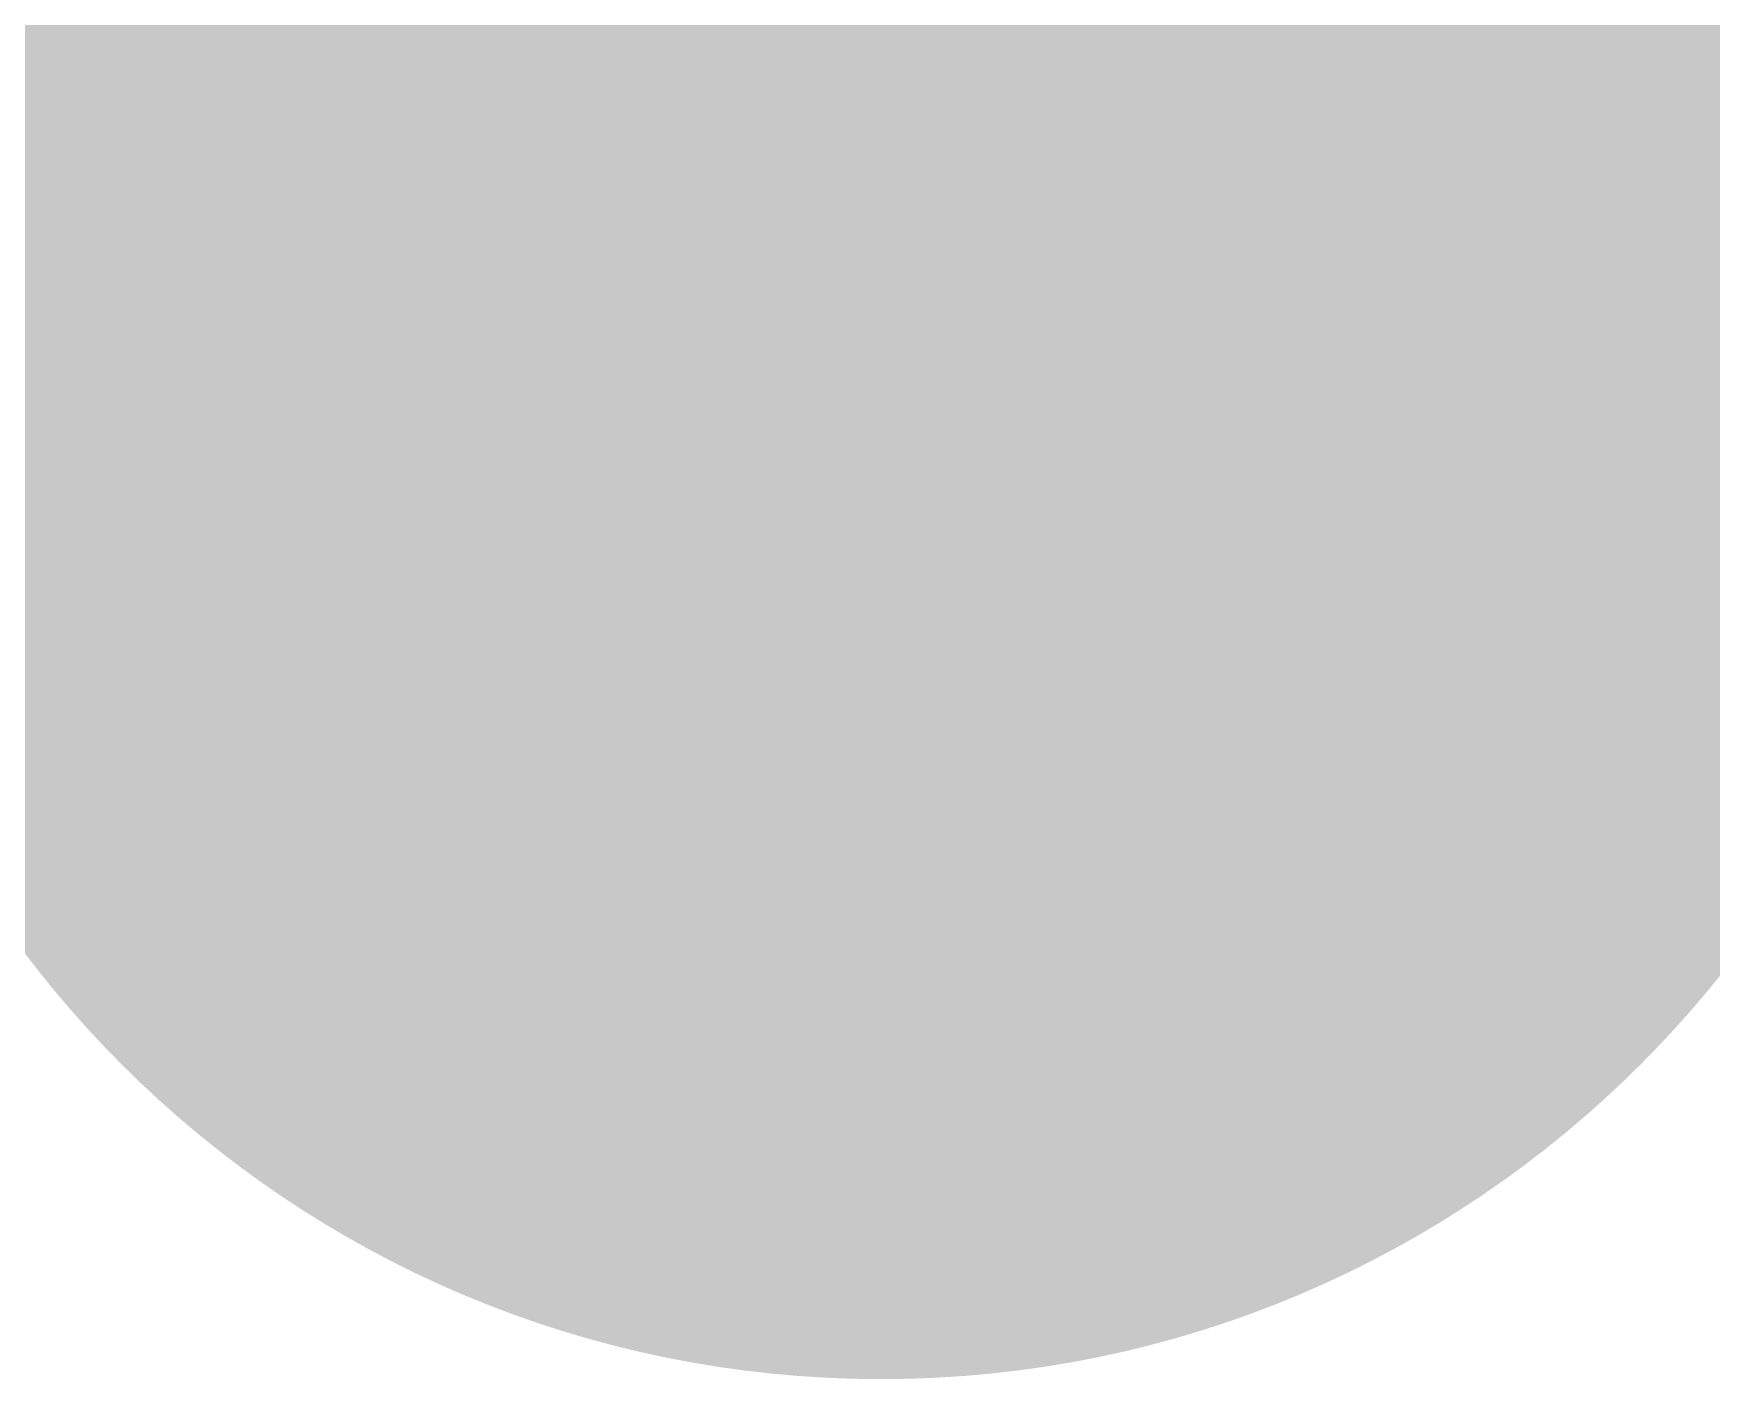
# Model space of a CAD drawing. Header units: inches. Extents: x 22 to 371, y 55 to 284.
# Drawn here: x 44.235 to 44.862, y 166.751 to 167.255 of the extents above; entities that cross this region are included whole.
import ezdxf

# ---------------------------------------------------------------- set-up
doc = ezdxf.new("R2010")
doc.units = ezdxf.units.IN
for name, color, linetype in [('Bottom Layer', 5, 'Continuous'), ('Bottom Solder', 6, 'Continuous'), ('Drill Drawing', 1, 'Continuous'), ('Layer 1', 16, 'Continuous'), ('Layer 2', 76, 'Continuous'), ('Top Layer', 1, 'Continuous'), ('Top Solder', 216, 'Continuous'), ('Via Holes', 16, 'Continuous')]:
    doc.layers.add(name, color=color, linetype=linetype)

msp = doc.modelspace()

# ---------------------------------------------------------------- hatches: boundary and pattern name
at = {"layer": 'Bottom Layer'}
h = msp.add_hatch(color=5, dxfattribs=at)
edge = h.paths.add_edge_path()
edge.add_arc((44.5516, 167.1531), 0.3, 0, 360)
at = {"layer": 'Bottom Solder'}
h = msp.add_hatch(color=6, dxfattribs=at)
edge = h.paths.add_edge_path()
edge.add_arc((44.5516, 167.1531), 0.4016, 0, 360)
at = {"layer": 'Layer 1'}
h = msp.add_hatch(color=16, dxfattribs=at)
edge = h.paths.add_edge_path()
edge.add_arc((44.5516, 167.1531), 0.3, 0, 360)
at = {"layer": 'Layer 2'}
h = msp.add_hatch(color=76, dxfattribs=at)
edge = h.paths.add_edge_path()
edge.add_arc((44.5516, 167.1531), 0.3, 0, 360)
at = {"layer": 'Top Layer'}
h = msp.add_hatch(color=1, dxfattribs=at)
edge = h.paths.add_edge_path()
edge.add_arc((44.5516, 167.1531), 0.3, 0, 360)
at = {"layer": 'Top Solder'}
h = msp.add_hatch(color=216, dxfattribs=at)
edge = h.paths.add_edge_path()
edge.add_arc((44.5516, 167.1531), 0.4016, 0, 360)
at = {"layer": 'Via Holes'}
h = msp.add_hatch(color=7, dxfattribs=at)
edge = h.paths.add_edge_path()
edge.add_arc((44.5516, 167.1531), 0.15, 0, 360)

# ---------------------------------------------------------------- linework, layer by layer
at = {"layer": 'Drill Drawing'}
for points in [[(44.2976, 167.4071, 0.0508, 0.0508, 0), (44.4246, 167.1531, 0.0508, 0.0508, 0)], [(44.6786, 167.1531, 0.0508, 0.0508, 0), (44.8056, 167.4071, 0.0508, 0.0508, 0)], [(44.2976, 166.8991, 0.0508, 0.0508, 0), (44.4246, 167.1531, 0.0508, 0.0508, 0)], [(44.6786, 167.1531, 0.0508, 0.0508, 0), (44.8056, 166.8991, 0.0508, 0.0508, 0)], [(44.2976, 166.8991, 0.0508, 0.0508, 0), (44.5516, 167.0261, 0.0508, 0.0508, 0)], [(44.5516, 167.0261, 0.0508, 0.0508, 0), (44.8056, 166.8991, 0.0508, 0.0508, 0)]]:
    msp.add_lwpolyline(points, format="xyseb", dxfattribs=at)
for points in [[(44.4119, 167.1531, 0.0254, 0.0254, 1), (44.4373, 167.1531, 0.0254, 0.0254, 1)], [(44.4119, 167.1531, 0.0254, 0.0254, 1), (44.4373, 167.1531, 0.0254, 0.0254, 1)], [(44.6659, 167.1531, 0.0254, 0.0254, 1), (44.6913, 167.1531, 0.0254, 0.0254, 1)], [(44.6659, 167.1531, 0.0254, 0.0254, 1), (44.6913, 167.1531, 0.0254, 0.0254, 1)], [(44.5389, 167.0261, 0.0254, 0.0254, 1), (44.5643, 167.0261, 0.0254, 0.0254, 1)], [(44.5389, 167.0261, 0.0254, 0.0254, 1), (44.5643, 167.0261, 0.0254, 0.0254, 1)], [(44.2849, 166.8991, 0.0254, 0.0254, 1), (44.3103, 166.8991, 0.0254, 0.0254, 1)], [(44.2849, 166.8991, 0.0254, 0.0254, 1), (44.3103, 166.8991, 0.0254, 0.0254, 1)], [(44.7929, 166.8991, 0.0254, 0.0254, 1), (44.8183, 166.8991, 0.0254, 0.0254, 1)], [(44.7929, 166.8991, 0.0254, 0.0254, 1), (44.8183, 166.8991, 0.0254, 0.0254, 1)]]:
    msp.add_lwpolyline(points, format="xyseb", close=True, dxfattribs=at)
at = {"layer": 'Top Layer'}
msp.add_lwpolyline([(43.62083, 167.1531, 0.2032, 0.2032, 0), (44.5516, 167.1531, 0.2032, 0.2032, 0)], format="xyseb", dxfattribs=at)
msp.add_lwpolyline([(44.5008, 167.1531, 0.1016, 0.1016, 1), (44.6024, 167.1531, 0.1016, 0.1016, 1)], format="xyseb", close=True, dxfattribs=at)

doc.saveas('drawing.dxf')
